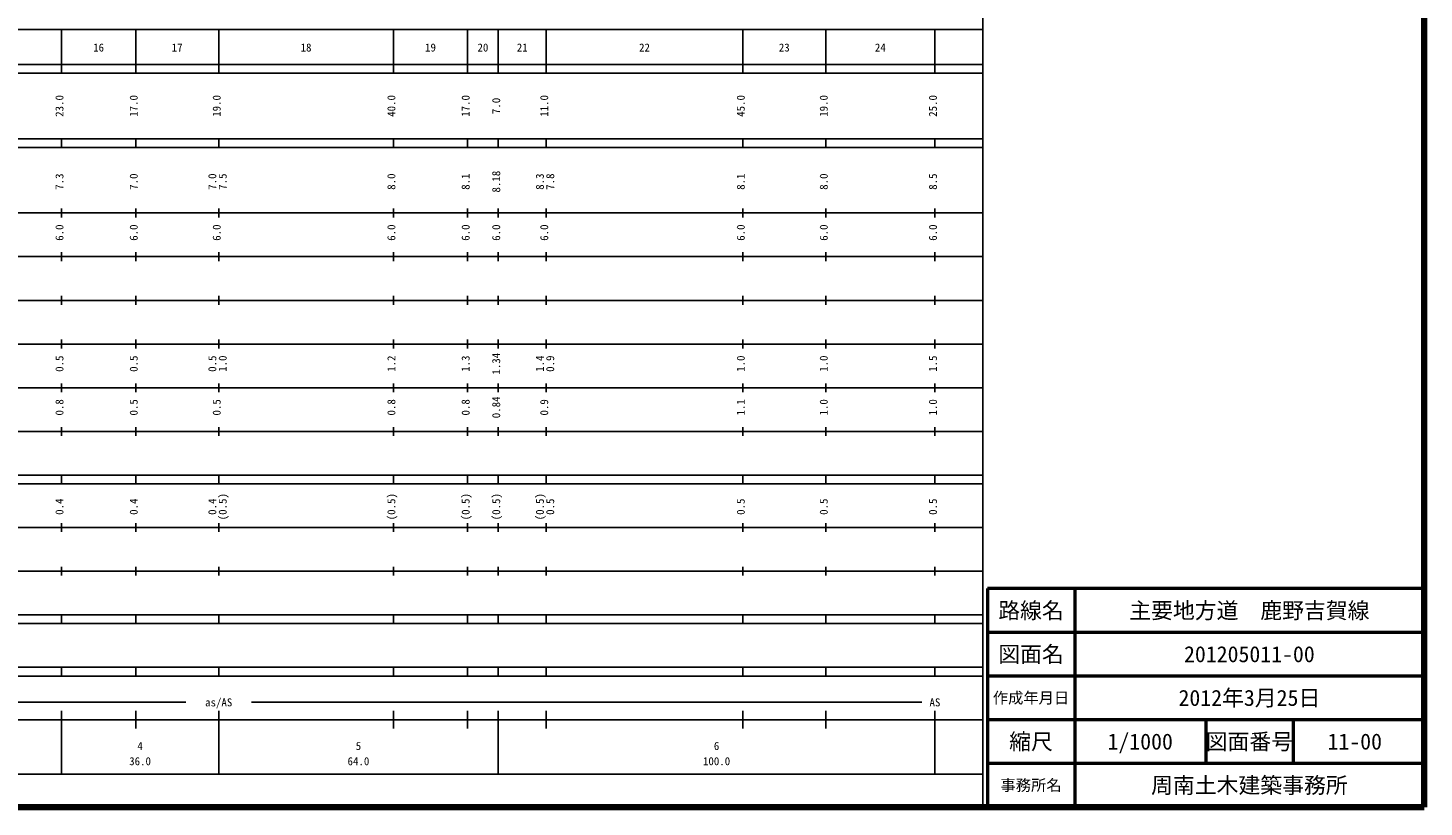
# Model space of a CAD drawing. Units: millimetres on the paper, enlarged 1000 times. Extents: x 40000 to 680000, y 20000 to 380000.
# Drawn here: x 360320 to 680000, y 20000 to 198357 of the extents above; entities that cross this region are included whole.
import ezdxf
from ezdxf.enums import TextEntityAlignment as Align

# ---------------------------------------------------------------- set-up
doc = ezdxf.new("R2010")
doc.units = ezdxf.units.MM
doc.header["$LTSCALE"] = 1000
for name, color, linetype, lineweight in [('M-TTL', 2, 'Continuous', 140), ('M-TTL-BAND', 7, 'Continuous', 25), ('M-TTL-FRAM', 2, 'Continuous', 50), ('M-TTL-LINE', 7, 'Continuous', 50)]:
    doc.layers.add(name, color=color, linetype=linetype, lineweight=lineweight)
doc.layers.add('M-TTL-TXT', color=7, linetype='Continuous')
doc.styles.add('ＭＳ ゴシック', font='')
doc.styles.get('ＭＳ ゴシック').set_extended_font_data('MS Gothic')

msp = doc.modelspace()

# ---------------------------------------------------------------- linework, layer by layer
at = {"layer": 'M-TTL'}
for p, q in [((680000, 20000), (680000, 380000)), ((40000, 20000), (680000, 20000))]:
    msp.add_line(p, q, dxfattribs=at)
at = {"layer": 'M-TTL-BAND'}
for p, q in [((579000, 20000), (579000, 370000)), ((68000, 198000), (579000, 198000)), ((368000, 188000), (368000, 198000)), ((385000, 188000), (385000, 198000)), ((404000, 188000), (404000, 198000)), ((444000, 188000), (444000, 198000)), ((461000, 188000), (461000, 198000)), ((468000, 188000), (468000, 198000)), ((479000, 188000), (479000, 198000)), ((524000, 188000), (524000, 198000)), ((543000, 188000), (543000, 198000)), ((568000, 188000), (568000, 198000)), ((40000, 190000), (579000, 190000)), ((40000, 188000), (579000, 188000)), ((40000, 173000), (579000, 173000)), ((368000, 171000), (368000, 173000)), ((385000, 171000), (385000, 173000)), ((404000, 171000), (404000, 173000)), ((444000, 171000), (444000, 173000)), ((461000, 171000), (461000, 173000)), ((468000, 171000), (468000, 173000)), ((479000, 171000), (479000, 173000)), ((524000, 171000), (524000, 173000)), ((543000, 171000), (543000, 173000)), ((568000, 171000), (568000, 173000)), ((40000, 171000), (579000, 171000)), ((368000, 155000), (368000, 157000)), ((385000, 155000), (385000, 157000)), ((404000, 155000), (404000, 157000)), ((444000, 155000), (444000, 157000)), ((461000, 155000), (461000, 157000)), ((468000, 155000), (468000, 157000)), ((479000, 155000), (479000, 157000)), ((524000, 155000), (524000, 157000)), ((543000, 155000), (543000, 157000)), ((568000, 155000), (568000, 157000)), ((40000, 156000), (579000, 156000)), ((46000, 146000), (579000, 146000)), ((368000, 145000), (368000, 147000)), ((385000, 145000), (385000, 147000)), ((404000, 145000), (404000, 147000)), ((444000, 145000), (444000, 147000)), ((461000, 145000), (461000, 147000)), ((468000, 145000), (468000, 147000)), ((479000, 145000), (479000, 147000)), ((524000, 145000), (524000, 147000)), ((543000, 145000), (543000, 147000)), ((568000, 145000), (568000, 147000)), ((52000, 136000), (579000, 136000)), ((368000, 135000), (368000, 137000)), ((385000, 135000), (385000, 137000)), ((404000, 135000), (404000, 137000)), ((444000, 135000), (444000, 137000)), ((461000, 135000), (461000, 137000)), ((468000, 135000), (468000, 137000)), ((479000, 135000), (479000, 137000)), ((524000, 135000), (524000, 137000)), ((543000, 135000), (543000, 137000)), ((568000, 135000), (568000, 137000)), ((46000, 126000), (579000, 126000)), ((368000, 125000), (368000, 127000)), ((385000, 125000), (385000, 127000)), ((404000, 125000), (404000, 127000)), ((444000, 125000), (444000, 127000)), ((461000, 125000), (461000, 127000)), ((468000, 125000), (468000, 127000)), ((479000, 125000), (479000, 127000)), ((524000, 125000), (524000, 127000)), ((543000, 125000), (543000, 127000)), ((568000, 125000), (568000, 127000)), ((52000, 116000), (579000, 116000)), ((368000, 115000), (368000, 117000)), ((385000, 115000), (385000, 117000)), ((404000, 115000), (404000, 117000)), ((444000, 115000), (444000, 117000)), ((461000, 115000), (461000, 117000)), ((468000, 115000), (468000, 117000)), ((479000, 115000), (479000, 117000)), ((524000, 115000), (524000, 117000)), ((543000, 115000), (543000, 117000)), ((568000, 115000), (568000, 117000)), ((46000, 106000), (579000, 106000)), ((368000, 105000), (368000, 107000)), ((385000, 105000), (385000, 107000)), ((404000, 105000), (404000, 107000)), ((444000, 105000), (444000, 107000)), ((461000, 105000), (461000, 107000)), ((468000, 105000), (468000, 107000)), ((479000, 105000), (479000, 107000)), ((524000, 105000), (524000, 107000)), ((543000, 105000), (543000, 107000)), ((568000, 105000), (568000, 107000)), ((40000, 96000), (579000, 96000)), ((368000, 94000), (368000, 96000)), ((385000, 94000), (385000, 96000)), ((404000, 94000), (404000, 96000)), ((444000, 94000), (444000, 96000)), ((461000, 94000), (461000, 96000)), ((468000, 94000), (468000, 96000)), ((479000, 94000), (479000, 96000)), ((524000, 94000), (524000, 96000)), ((543000, 94000), (543000, 96000)), ((568000, 94000), (568000, 96000)), ((40000, 94000), (579000, 94000)), ((49000, 84000), (579000, 84000)), ((368000, 83000), (368000, 85000)), ((385000, 83000), (385000, 85000)), ((404000, 83000), (404000, 85000)), ((444000, 83000), (444000, 85000)), ((461000, 83000), (461000, 85000)), ((468000, 83000), (468000, 85000)), ((479000, 83000), (479000, 85000)), ((524000, 83000), (524000, 85000)), ((543000, 83000), (543000, 85000)), ((568000, 83000), (568000, 85000)), ((40000, 74000), (579000, 74000)), ((368000, 73000), (368000, 75000)), ((385000, 73000), (385000, 75000)), ((404000, 73000), (404000, 75000)), ((444000, 73000), (444000, 75000)), ((461000, 73000), (461000, 75000)), ((468000, 73000), (468000, 75000)), ((479000, 73000), (479000, 75000)), ((524000, 73000), (524000, 75000)), ((543000, 73000), (543000, 75000)), ((568000, 73000), (568000, 75000)), ((40000, 64000), (579000, 64000)), ((368000, 62000), (368000, 64000)), ((385000, 62000), (385000, 64000)), ((404000, 62000), (404000, 64000)), ((444000, 62000), (444000, 64000)), ((461000, 62000), (461000, 64000)), ((468000, 62000), (468000, 64000)), ((479000, 62000), (479000, 64000)), ((524000, 62000), (524000, 64000)), ((543000, 62000), (543000, 64000)), ((568000, 62000), (568000, 64000)), ((40000, 62000), (579000, 62000)), ((40000, 52000), (579000, 52000)), ((368000, 50000), (368000, 52000)), ((385000, 50000), (385000, 52000)), ((404000, 50000), (404000, 52000)), ((444000, 50000), (444000, 52000)), ((461000, 50000), (461000, 52000)), ((468000, 50000), (468000, 52000)), ((479000, 50000), (479000, 52000)), ((524000, 50000), (524000, 52000)), ((543000, 50000), (543000, 52000)), ((568000, 50000), (568000, 52000)), ((40000, 50000), (579000, 50000)), ((71000, 44000), (396500, 44000)), ((368000, 27500), (368000, 42000)), ((385000, 38000), (385000, 42000)), ((404000, 27500), (404000, 42000)), ((411500, 44000), (565000, 44000)), ((444000, 38000), (444000, 42000)), ((461000, 38000), (461000, 42000)), ((468000, 27500), (468000, 42000)), ((479000, 38000), (479000, 42000)), ((524000, 38000), (524000, 42000)), ((543000, 38000), (543000, 42000)), ((568000, 27500), (568000, 42000)), ((40000, 40000), (579000, 40000)), ((68000, 27500), (579000, 27500))]:
    msp.add_line(p, q, dxfattribs=at)
at = {"layer": 'M-TTL-FRAM'}
for p, q in [((680000, 70000), (580000, 70000)), ((580000, 70000), (580000, 20000))]:
    msp.add_line(p, q, dxfattribs=at)
at = {"layer": 'M-TTL-LINE'}
for p, q in [((600000, 70000), (600000, 20000)), ((680000, 60000), (580000, 60000)), ((680000, 50000), (580000, 50000)), ((680000, 40000), (580000, 40000)), ((630000, 40000), (630000, 30000)), ((650000, 40000), (650000, 30000)), ((680000, 30000), (580000, 30000))]:
    msp.add_line(p, q, dxfattribs=at)

# ---------------------------------------------------------------- texts
at = {"layer": 'M-TTL-BAND', "style": 'ＭＳ ゴシック'}
for s, p in [('16', (376500, 192405)), ('17', (394500, 192405)), ('18', (424000, 192405)), ('19', (452500, 192405)), ('20', (464500, 192405)), ('21', (473500, 192405)), ('22', (501500, 192405)), ('23', (533500, 192405)), ('24', (555500, 192405)), ('as/AS', (404000, 42500)), ('AS', (568000, 42500)), ('4', (386000, 32523)), ('5', (436000, 32523)), ('6', (518000, 32523)), ('36.0', (386000, 29033)), ('64.0', (436000, 29033)), ('100.0', (518000, 29033))]:
    msp.add_text(s, height=1833, dxfattribs=at).set_placement(p, align=Align.BOTTOM_CENTER)
for s, p in [('23.0', (369000, 180500)), ('17.0', (386000, 180500)), ('19.0', (405000, 180500)), ('40.0', (445000, 180500)), ('17.0', (462000, 180500)), ('7.0', (469000, 180500)), ('11.0', (480000, 180500)), ('45.0', (525000, 180500)), ('19.0', (544000, 180500)), ('25.0', (569000, 180500)), ('7.3', (369000, 163174)), ('7.0', (386000, 163174)), ('7.0', (404000, 163174)), ('7.5', (406370, 163174)), ('8.0', (445000, 163174)), ('8.1', (462000, 163174)), ('8.18', (469000, 163174)), ('8.3', (479000, 163174)), ('7.8', (481370, 163174)), ('8.1', (525000, 163174)), ('8.0', (544000, 163174)), ('8.5', (569000, 163174)), ('6.0', (369000, 151500)), ('6.0', (386000, 151500)), ('6.0', (405000, 151500)), ('6.0', (445000, 151500)), ('6.0', (462000, 151500)), ('6.0', (469000, 151500)), ('6.0', (480000, 151500)), ('6.0', (525000, 151500)), ('6.0', (544000, 151500)), ('6.0', (569000, 151500)), ('0.5', (369000, 121500)), ('0.5', (386000, 121500)), ('0.5', (404000, 121500)), ('1.0', (406370, 121500)), ('1.2', (445000, 121500)), ('1.3', (462000, 121500)), ('1.34', (469000, 121500)), ('1.4', (479000, 121500)), ('0.9', (481370, 121500)), ('1.0', (525000, 121500)), ('1.0', (544000, 121500)), ('1.5', (569000, 121500)), ('0.8', (369000, 111500)), ('0.5', (386000, 111500)), ('0.5', (405000, 111500)), ('0.8', (445000, 111500)), ('0.8', (462000, 111500)), ('0.84', (469000, 111500)), ('0.9', (480000, 111500)), ('1.1', (525000, 111500)), ('1.0', (544000, 111500)), ('1.0', (569000, 111500)), ('0.4', (369000, 88764)), ('0.4', (386000, 88764)), ('0.4', (404000, 88764)), ('(0.5)', (406370, 88764)), ('(0.5)', (445000, 88764)), ('(0.5)', (462000, 88764)), ('(0.5)', (469000, 88764)), ('(0.5)', (479000, 88764)), ('0.5', (481370, 88764)), ('0.5', (525000, 88764)), ('0.5', (544000, 88764)), ('0.5', (569000, 88764))]:
    msp.add_text(s, height=1833, rotation=90, dxfattribs=at).set_placement(p, align=Align.BOTTOM_CENTER)
at = {"layer": 'M-TTL-TXT', "style": 'ＭＳ ゴシック'}
for s, height, p in [('路線名', 3666, (590000, 65000)), ('路線名', 3666, (590000, 65000)), ('主要地方道\u3000鹿野吉賀線', 3666, (640000, 65000)), ('図面名', 3666, (590000, 55000)), ('図面名', 3666, (590000, 55000)), ('201205011-00', 3666, (640000, 55000)), ('作成年月日', 2566, (590000, 45000)), ('作成年月日', 2566, (590000, 45000)), ('2012年3月25日', 3666, (640000, 45000)), ('縮尺', 3666, (590000, 35000)), ('縮尺', 3666, (590000, 35000)), ('1/1000', 3666, (615000, 35000)), ('図面番号', 3666, (640000, 35000)), ('図面番号', 3666, (640000, 35000)), ('11-00', 3666, (664125, 35000)), ('事務所名', 2566, (590000, 25000)), ('事務所名', 2566, (590000, 25000)), ('周南土木建築事務所', 3666, (640000, 25000))]:
    msp.add_text(s, height=height, dxfattribs=at).set_placement(p, align=Align.MIDDLE_CENTER)

doc.saveas('drawing.dxf')
